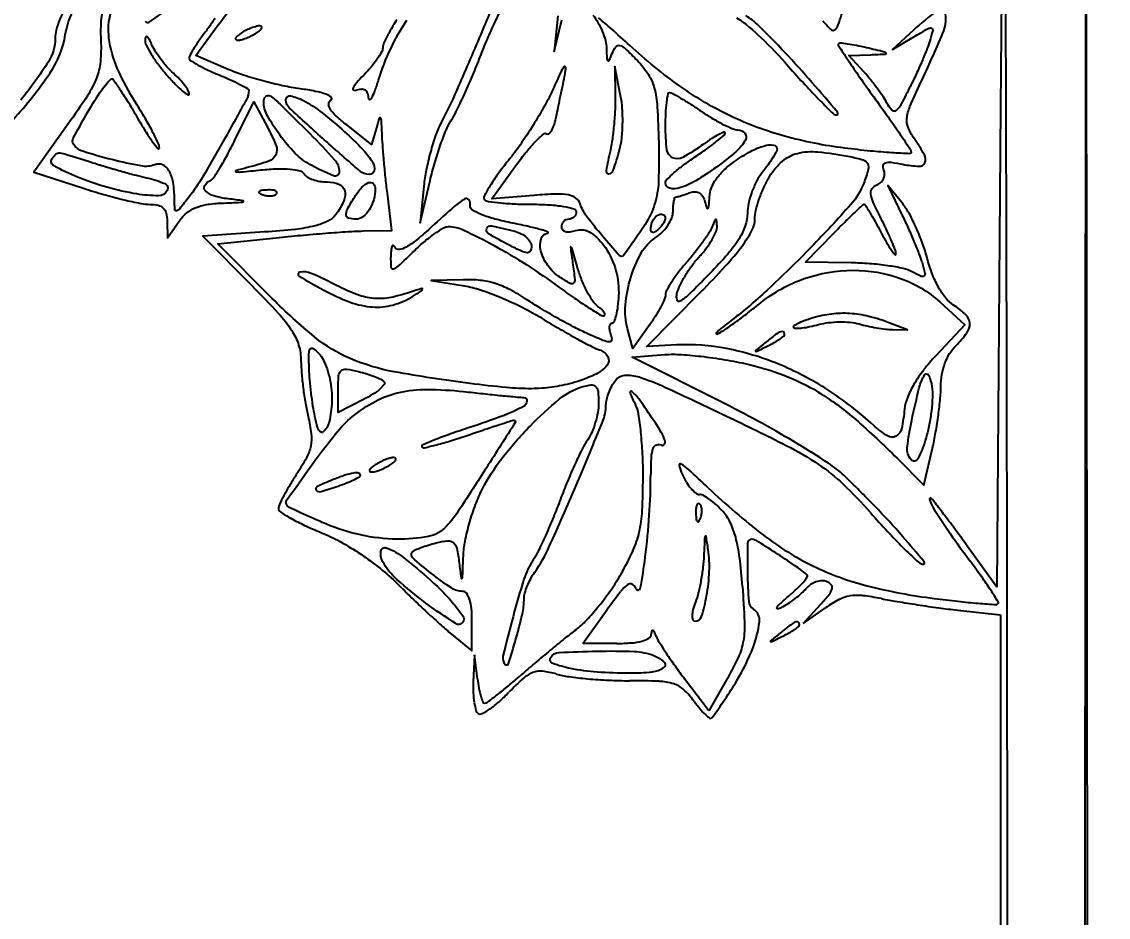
# Model space of a CAD drawing. Header units: inches. Extents: x -279 to 561, y -345 to 342.
# Drawn here: x -206.599 to -205.529, y -299.39 to -298.509 of the extents above; entities that cross this region are included whole.
import ezdxf

# ---------------------------------------------------------------- set-up
doc = ezdxf.new("R2010")
doc.units = ezdxf.units.IN
doc.header["$LTSCALE"] = 0.5
doc.header["$MEASUREMENT"] = 0
doc.layers.add('S-DIM', color=7, linetype='Continuous')
doc.styles.get("Standard").update_dxf_attribs({"font": 'arial.ttf'})
doc.dimstyles.get("Standard").update_dxf_attribs({"dimtxt": 0.18, "dimasz": 0.18, "dimexe": 0.18, "dimexo": 0.0625, "dimgap": 0.09, "dimtad": 0, "dimtih": 1, "dimtoh": 1, "dimzin": 0, "dimdsep": 46, "dimtxsty": 'Standard', "dimcen": 0.09, "dimadec": 0, "dimazin": 0, "dimtfac": 1, "dimtofl": 0, "dimtmove": 0, "dimatfit": 3, "dimfxl": 1, "dimtolj": 1, "dimtzin": 0, "dimarcsym": 0})

# ---------------------------------------------------------------- blocks, each defined once
blk = doc.blocks.new('*D1071')
at = {"color": 0, "linetype": 'ByBlock', "lineweight": -2, "transparency": 16777216}
for p, q in [((558.6522, 342.2788), (558.6522, 342.4729)), ((560.6522, 342.2788), (560.6522, 342.4729)), ((558.8322, 342.2929), (559.1722, 342.2929)), ((560.4722, 342.2929), (560.1322, 342.2929))]:
    blk.add_line(p, q, dxfattribs=at)
at = {"color": 0, "linetype": 'ByBlock', "transparency": 16777216}
for points in [[(558.8322, 342.3229), (558.8322, 342.2629), (558.6522, 342.2929)], [(560.4722, 342.3229), (560.4722, 342.2629), (560.6522, 342.2929)]]:
    blk.add_solid(points, dxfattribs=at)
at = {"layer": 'Defpoints', "color": 0, "linetype": 'ByBlock', "transparency": 16777216}
for p in [(560.6522, 342.2929), (558.6522, 342.2163), (560.6522, 342.2163)]:
    blk.add_point(p, dxfattribs=at)
at = {"layer": 'Defpoints', "color": 0, "ltscale": 0.5, "transparency": 16777216}
for p in [(-209.5, -305.36), (-209.5, -305.81), (-209.5, -305.81)]:
    blk.add_point(p, dxfattribs=at)
at = {"layer": 'S-DIM', "color": 0, "lineweight": -2, "ltscale": 0.5, "transparency": 16777216}
for p, q in [((-209.5, -305.18), (-209.5, -305)), ((-209.5625, -305.36), (-209.68, -305.36)), ((-209.5625, -305.81), (-209.68, -305.81)), ((-209.5, -305.99), (-209.5, -306.17))]:
    blk.add_line(p, q, dxfattribs=at)
at = {"layer": 'S-DIM', "color": 0, "ltscale": 0.5, "transparency": 16777216}
for points in [[(-209.53, -305.18), (-209.47, -305.18), (-209.5, -305.36)], [(-209.53, -305.99), (-209.47, -305.99), (-209.5, -305.81)]]:
    blk.add_solid(points, dxfattribs=at)
at = {"color": 0, "linetype": 'ByBlock', "transparency": 16777216, "insert": (559.6522, 342.2929), "char_height": 0.18, "attachment_point": 5}
blk.add_mtext('\\A1;2.0000', dxfattribs=at)
at = {"layer": 'S-DIM', "color": 0, "ltscale": 0.5, "transparency": 16777216, "insert": (-209.5, -305.585), "char_height": 0.18, "attachment_point": 5}
blk.add_mtext('\\A1;0.45', dxfattribs=at)

msp = doc.modelspace()

# ---------------------------------------------------------------- linework, layer by layer
for p, q in [((-205.6315, -298.1207), (-205.6352, -298.5931)), ((-205.6297, -298.6043), (-205.6315, -298.1207)), ((-205.5511, -298.1207), (-205.5529, -299.9248)), ((-205.5492, -299.9248), (-205.5511, -298.1207)), ((-205.6352, -298.5931), (-205.639, -299.0655)), ((-205.639, -299.0655), (-205.6677, -299.0254)), ((-206.0465, -299.1208), (-206.0225, -299.0873)), ((-205.8126, -299.0826), (-205.8294, -299.1011)), ((-205.8294, -299.1011), (-205.8075, -299.0856)), ((-205.6774, -299.0879), (-205.6353, -299.0925)), ((-205.6353, -299.0925), (-205.6353, -300.4107)), ((-206.013, -299.1208), (-206.0465, -299.1208)), ((-206.1531, -299.1318), (-206.1543, -299.1588)), ((-206.1502, -299.1556), (-206.1531, -299.1318)), ((-205.9225, -299.1869), (-205.9462, -299.1557)), ((-205.9035, -299.1544), (-205.9225, -299.1869))]:
    msp.add_line(p, q)
for points in [[(-207.5448, -301.7357, -0.000415), (-206.5419, -301.7376, -0.00001), (-205.7268, -301.74, -0.41338), (-205.7232, -301.7436, -0.41355), (-205.7268, -301.7472, -0.00001), (-206.5474, -301.7491, -0.000412), (-207.5574, -301.7505, -0.000144)], [(-206.6291, -298.4984, -0.068948), (-206.5962, -298.4707, -0.141659), (-206.5642, -298.4614, -0.015084), (-206.5435, -298.462, -0.272257), (-206.5382, -298.4656, -0.269838), (-206.5387, -298.472, -0.014871), (-206.5511, -298.4887, 0.040227), (-206.5567, -298.4972, 0.031173), (-206.5614, -298.5071, 0.032002), (-206.5647, -298.5171, 0.063355), (-206.5657, -298.5253, -0.14455), (-206.5725, -298.5483, -0.024131), (-206.5996, -298.5861, -0.024332)], [(-206.0364, -298.5024, -0.046896), (-206.0315, -298.5095, -0.03251), (-206.0272, -298.5183, -0.032883), (-206.0242, -298.5274, -0.056281), (-206.0231, -298.5353, 0.005907), (-206.0227, -298.5451, 0.21158), (-206.0217, -298.5471, 0.492311), (-206.0203, -298.5467, 0.012223), (-206.0174, -298.5399, -0.069568), (-206.0138, -298.5335, -0.310711), (-206.0099, -298.5322, -0.120513), (-206.0044, -298.5354, -0.0099), (-205.9927, -298.5472, -0.047004), (-205.9819, -298.5608, -0.080052), (-205.9761, -298.574, -0.049256), (-205.9731, -298.5925, -0.008791), (-205.9717, -298.6274, -0.014699), (-205.9719, -298.6661, -0.066378), (-205.9757, -298.6884, -0.06881), (-205.9851, -298.7085, -0.016511), (-206.0062, -298.7388, -0.472539), (-206.0104, -298.739, -0.008488), (-206.0271, -298.7198, -0.015403), (-206.0427, -298.7002, -0.077721), (-206.0491, -298.6879, 0.157301), (-206.0533, -298.6824, 0.110349), (-206.0605, -298.6793, 0.054031), (-206.0728, -298.6785, 0.011199), (-206.0945, -298.6798), (-206.1358, -298.6832), (-206.1116, -298.6495, -0.014397), (-206.1019, -298.6368, -0.023246), (-206.0929, -298.6266, -0.019546), (-206.0852, -298.6194, -0.329405), (-206.0819, -298.6191, 0.334423), (-206.0796, -298.6189, 0.079669), (-206.0769, -298.6156, 0.051415), (-206.0744, -298.6098, 0.027847), (-206.0725, -298.6024, -0.000307), (-206.0706, -298.5931, -0.000168), (-206.0683, -298.5817, -0.000167), (-206.0659, -298.5702, -0.000266), (-206.0639, -298.5603, 0.046372), (-206.0632, -298.5536, 0.715228), (-206.0646, -298.5531, 0.058746), (-206.0684, -298.5592, 0.005775), (-206.0756, -298.575, -0.022676), (-206.0839, -298.5914, -0.012565), (-206.0953, -298.6108, -0.01251), (-206.1079, -298.6299, -0.019679), (-206.1197, -298.6455, 0.013746), (-206.13, -298.6588, 0.022101), (-206.138, -298.6708, 0.017847), (-206.1435, -298.6806, 0.32516), (-206.1429, -298.684, 0.163672), (-206.1393, -298.6858, 0.010077), (-206.1271, -298.6872, 0.01411), (-206.1123, -298.6882, 0.009931), (-206.0956, -298.6885, -0.016008), (-206.0792, -298.6891, -0.026444), (-206.0654, -298.6907, -0.024797), (-206.0551, -298.693, -0.337463), (-206.0529, -298.6959, -0.099038), (-206.0534, -298.6987, -0.097945), (-206.055, -298.701, -0.097945), (-206.0574, -298.7026, -0.099038), (-206.0602, -298.7032, 0.105903), (-206.063, -298.7038, 0.09931), (-206.0654, -298.7055, 0.096189), (-206.067, -298.708, 0.092573), (-206.0675, -298.711, 0.203795), (-206.0664, -298.7136, 0.132877), (-206.0635, -298.7153, 0.087828), (-206.059, -298.7155, 0.048822), (-206.0536, -298.7144, -0.229042), (-206.0386, -298.7165, -0.099125), (-206.0241, -298.7312, -0.07945), (-206.0138, -298.754, -0.079463), (-206.0112, -298.7788, -0.018343), (-206.0121, -298.7891, -0.02929), (-206.0137, -298.7978, -0.02912), (-206.0157, -298.8042, -0.310866), (-206.0179, -298.8057, 0.258187), (-206.0195, -298.8066, 0.118603), (-206.0203, -298.8091, 0.072829), (-206.0201, -298.8127, 0.03934), (-206.0188, -298.8171, -0.111402), (-206.018, -298.8221, -0.411377), (-206.0203, -298.824, -0.083517), (-206.0267, -298.8225, -0.006652), (-206.0428, -298.8154, -0.014173), (-206.0559, -298.809, -0.007326), (-206.0719, -298.8003, -0.007277), (-206.088, -298.7909, -0.01095), (-206.1018, -298.7821, 0.02649), (-206.1181, -298.7725, 0.044774), (-206.1327, -298.7665, 0.047734), (-206.1474, -298.7634, 0.035439), (-206.1641, -298.7628), (-206.1957, -298.7637), (-206.1628, -298.7689, -0.042508), (-206.1471, -298.7727, -0.017855), (-206.1268, -298.7804, -0.017513), (-206.1055, -298.7901, -0.021786), (-206.0865, -298.8008, 0.005957), (-206.0689, -298.8113, 0.006989), (-206.052, -298.8209, 0.006229), (-206.0375, -298.8286, 0.042245), (-206.0301, -298.8317, -0.188061), (-206.0218, -298.8384, -0.311465), (-206.0225, -298.847, -0.115659), (-206.035, -298.8565, -0.037355), (-206.057, -298.8645, -0.034451), (-206.0766, -298.8685, -0.032694), (-206.0968, -298.87, -0.024195), (-206.1218, -298.8689, -0.008688), (-206.1573, -298.8649, -0.01326), (-206.2321, -298.8534, -0.05654), (-206.2753, -298.8403, -0.069338), (-206.3101, -298.8193, -0.026476), (-206.3522, -298.7812), (-206.4056, -298.7274), (-206.3483, -298.7214, -0.00351), (-206.3243, -298.7191, -0.003213), (-206.2995, -298.717, -0.003211), (-206.2774, -298.7154, -0.010492), (-206.2627, -298.7148), (-206.2344, -298.7142), (-206.2388, -298.6775, -0.004269), (-206.2406, -298.6619, -0.003527), (-206.2422, -298.6452, -0.003562), (-206.2434, -298.6299, -0.009521), (-206.244, -298.6189, 0.003037), (-206.2446, -298.6058, 0.184141), (-206.2455, -298.6036, 0.563915), (-206.2467, -298.6039, 0.006769), (-206.2496, -298.6133), (-206.2544, -298.6296), (-206.2788, -298.6104, -0.018732), (-206.2895, -298.6014, -0.067159), (-206.2952, -298.5946, -0.151847), (-206.2965, -298.5895, -0.24916), (-206.2943, -298.5858, 0.511373), (-206.2941, -298.5832, 0.088081), (-206.2992, -298.5803, 0.037442), (-206.3097, -298.5774, 0.014852), (-206.3245, -298.5749, -0.019013), (-206.3418, -298.5719, -0.012401), (-206.3614, -298.5671, -0.012477), (-206.3804, -298.5615, -0.023186), (-206.3955, -298.5558), (-206.4274, -298.5422), (-206.4072, -298.5146, -0.026582), (-206.3676, -298.4661, -0.078884)], [(-206.124, -298.4663, -0.003036), (-206.1469, -298.5214, -0.003673), (-206.1705, -298.5762, -0.015846), (-206.1858, -298.6082, 0.035132), (-206.1913, -298.6207, 0.017626), (-206.1964, -298.6372, 0.017409), (-206.2005, -298.6547, 0.024607), (-206.2029, -298.6705), (-206.2065, -298.7068), (-206.1967, -298.6651, -0.013662), (-206.1922, -298.6479, -0.013039), (-206.1867, -298.6307, -0.013096), (-206.181, -298.6157, -0.044548), (-206.1762, -298.6065, 0.027074), (-206.171, -298.5972, 0.007067), (-206.1636, -298.5817, 0.007161), (-206.1556, -298.5637, 0.007268), (-206.1483, -298.5457, -0.006411), (-206.1412, -298.5281, -0.007696), (-206.134, -298.5119, -0.006715), (-206.1276, -298.4983, -0.049879)], [(-205.81, -298.5081, 0.028888), (-205.8023, -298.5165, 0.368441), (-205.7983, -298.5168, 0.154198), (-205.795, -298.5121, 0.006289), (-205.7887, -298.4921, -0.019192)], [(-206.6072, -298.6051, 0.037403), (-206.5707, -298.5591, 0.109256), (-206.5558, -298.5216, -0.071478), (-206.5495, -298.5014, -0.052402)], [(-206.5193, -298.4991, 0.044673), (-206.5209, -298.5115, 0.021142), (-206.5208, -298.5276, -0.035476), (-206.5213, -298.5484, -0.069646), (-206.5252, -298.5644, -0.050148), (-206.5341, -298.5818, -0.011246), (-206.553, -298.6095), (-206.5868, -298.6569), (-206.5378, -298.6728, 0.009148), (-206.5178, -298.6789, 0.010182), (-206.4983, -298.684, 0.009591), (-206.4816, -298.6877, 0.051392), (-206.4723, -298.6886, -0.057753), (-206.4645, -298.6895, -0.137439), (-206.4594, -298.6922, -0.137411), (-206.4565, -298.6972, -0.057719), (-206.4554, -298.705), (-206.4551, -298.7215), (-206.4436, -298.705, -0.065652), (-206.4365, -298.6972, -0.074966), (-206.4279, -298.692, -0.061588), (-206.4167, -298.6888, -0.028854), (-206.4018, -298.6874, 0.000962), (-206.3827, -298.6866, 0.132737), (-206.3805, -298.6859, 0.698841), (-206.3807, -298.6851, 0.001969), (-206.3954, -298.6832, -0.040745), (-206.4095, -298.6803, -0.125568), (-206.4178, -298.6754, -0.332465), (-206.4185, -298.6701, -0.171963), (-206.4133, -298.6653, 0.149439), (-206.4101, -298.6628, 0.00945), (-206.4036, -298.6526, 0.013226), (-206.3963, -298.6399, 0.009407), (-206.3888, -298.6253), (-206.3703, -298.5878), (-206.3569, -298.6126, -0.026251), (-206.3483, -298.6309, -0.215554), (-206.3486, -298.6399, -0.196013), (-206.3556, -298.6461, -0.021397), (-206.3767, -298.6525, 0.008069), (-206.388, -298.6556, 0.798111), (-206.3879, -298.6565, 0.065242), (-206.383, -298.6567, 0.002078), (-206.3632, -298.6547, -0.017), (-206.3472, -298.6536, -0.032304), (-206.3343, -298.6539, -0.038572), (-206.3249, -298.6555, -0.195062), (-206.3207, -298.6586, 0.124186), (-206.3175, -298.6617, 0.047246), (-206.3119, -298.6642, 0.043093), (-206.3051, -298.666, 0.040498), (-206.2979, -298.6665, -0.097524), (-206.2864, -298.6688, -0.235899), (-206.2808, -298.6752, -0.171071), (-206.2817, -298.6853, -0.052279), (-206.2895, -298.6987, -0.121638), (-206.2973, -298.7052, -0.053968), (-206.3099, -298.7098, -0.033301), (-206.3293, -298.7132, -0.0095), (-206.3597, -298.7158), (-206.4203, -298.72), (-206.3721, -298.7686, -0.009068), (-206.3462, -298.7957, -0.041663), (-206.3328, -298.8129, -0.071007), (-206.3261, -298.8271, -0.072203), (-206.3238, -298.8426, 0.019863), (-206.3232, -298.8544, 0.01029), (-206.3217, -298.8692, 0.010214), (-206.3194, -298.8843, 0.015276), (-206.3168, -298.8973, -0.027732), (-206.3138, -298.9143, -0.07846), (-206.3142, -298.9263, -0.0742), (-206.3184, -298.9379, -0.022981), (-206.3279, -298.9539, 0.010306), (-206.3348, -298.9649, 0.013479), (-206.3406, -298.9752, 0.011038), (-206.345, -298.9839, 0.111345), (-206.3459, -298.9879, 0.254681), (-206.3441, -298.9913, 0.014694), (-206.3337, -298.9975, 0.019437), (-206.3203, -299.0045, 0.012803), (-206.3043, -299.0114, -0.030073), (-206.2853, -299.0205, -0.021155), (-206.265, -299.0329, -0.021), (-206.2456, -299.0471, -0.027564), (-206.2292, -299.0617, 0.0048), (-206.2149, -299.0757, 0.00415), (-206.1997, -299.0902, 0.004179), (-206.1856, -299.103, 0.012128), (-206.1756, -299.1116), (-206.1555, -299.128), (-206.1555, -299.0988, 0.023037), (-206.156, -299.0863, 0.052766), (-206.1579, -299.0772, 0.082121), (-206.1608, -299.0714, 0.238386), (-206.1646, -299.0695, -0.146101), (-206.1758, -299.0661, -0.020934), (-206.1955, -299.0518, -0.016565), (-206.2139, -299.0363, -0.42743), (-206.214, -299.0305, -0.09574), (-206.2115, -299.0287, -0.013597), (-206.2057, -299.0264, -0.015065), (-206.1985, -299.024, -0.012324), (-206.1908, -299.0218, -0.033724), (-206.1793, -299.0197, -0.208903), (-206.1737, -299.0215, -0.165717), (-206.1705, -299.027, -0.019765), (-206.1681, -299.0414, 0.002013), (-206.1662, -299.0564, 0.709143), (-206.1654, -299.0566, 0.126389), (-206.1647, -299.0543, 0.000955), (-206.164, -299.0345, -0.039948), (-206.1622, -299.02, -0.020428), (-206.1579, -299.0021, -0.020162), (-206.1519, -298.984, -0.028495), (-206.1451, -298.9685, -0.046958), (-206.126, -298.9386, -0.027927), (-206.0983, -298.9068, -0.026787), (-206.0692, -298.88, -0.100234), (-206.0474, -298.8683, -0.039121), (-206.0383, -298.8663, -0.229475), (-206.0338, -298.8678, -0.179597), (-206.0314, -298.8726, -0.023168), (-206.0309, -298.8842, -0.042926), (-206.0317, -298.8933, -0.029235), (-206.0341, -298.9034, -0.029523), (-206.0375, -298.913, -0.051158), (-206.0416, -298.9204, 0.036258), (-206.0468, -298.929, 0.00906), (-206.0539, -298.9439, 0.009209), (-206.0615, -298.9612, 0.009144), (-206.0684, -298.9788, -0.008397), (-206.0754, -298.9965, -0.008192), (-206.0829, -299.0141, -0.008119), (-206.0901, -299.0294, -0.030163), (-206.0953, -299.0386, 0.066608), (-206.1043, -299.0575, 0.012309), (-206.1151, -299.0944, 0.0062), (-206.125, -299.1333, 0.260986), (-206.1227, -299.1413, 0.562657), (-206.1195, -299.1405, 0.006892), (-206.1122, -299.1161, 0.013585), (-206.1059, -299.0918, 0.055207), (-206.1042, -299.0766, -0.067264), (-206.1035, -299.0713, -0.027467), (-206.1011, -299.0643, -0.026569), (-206.0977, -299.057, -0.030664), (-206.0937, -299.0505, 0.04679), (-206.0794, -299.0254, 0.00532), (-206.0531, -298.9654, 0.003353), (-206.027, -298.9029, 0.09725), (-206.0236, -298.8859, -0.061836), (-206.0229, -298.8806, -0.029844), (-206.0209, -298.8741, -0.029043), (-206.0179, -298.8675, -0.036853), (-206.0143, -298.8618, -0.220882), (-206.0052, -298.8568, -0.095381), (-205.991, -298.8585, -0.030834), (-205.9656, -298.8684, -0.002907), (-205.905, -298.8969, -0.006059), (-205.8461, -298.9259, -0.030252), (-205.8143, -298.9446, -0.043017), (-205.7903, -298.9638, -0.021156), (-205.7632, -298.992, 0.006659), (-205.7465, -299.0104, 0.00911), (-205.731, -299.0265, 0.006394), (-205.7176, -299.0394, 0.098356), (-205.7122, -299.0428, 0.769473), (-205.7104, -299.0403, 0.009317), (-205.7313, -299.0157, 0.011207), (-205.759, -298.9857, 0.009863), (-205.7892, -298.9556, 0.045722), (-205.8047, -298.9433, 0.00946), (-205.8343, -298.9247, 0.009869), (-205.8695, -298.9044, 0.009159), (-205.9064, -298.885), (-205.9979, -298.8389), (-205.9656, -298.8365, -0.034816), (-205.9495, -298.8364, -0.013488), (-205.9274, -298.8385, -0.013277), (-205.9035, -298.842, -0.016012), (-205.8813, -298.8466, -0.037268), (-205.8439, -298.8586, -0.045638), (-205.8113, -298.8754, -0.037769), (-205.7778, -298.9004, -0.016346), (-205.7371, -298.9384), (-205.7106, -298.9649), (-205.7022, -298.9287, 0.01288), (-205.6991, -298.913, 0.009968), (-205.6964, -298.8958, 0.010101), (-205.6945, -298.8796, 0.02377), (-205.6939, -298.8675, -0.044168), (-205.6929, -298.8562, -0.04421), (-205.6899, -298.8452, -0.046286), (-205.6853, -298.8355, -0.061855), (-205.6792, -298.8277, 0.037922), (-205.6683, -298.8149, 0.17426), (-205.6655, -298.8057, 0.189698), (-205.6694, -298.7973, 0.04617), (-205.6815, -298.7877, -0.078218), (-205.6891, -298.7808, -0.041211), (-205.6963, -298.7702, -0.036512), (-205.7026, -298.7569, -0.028657), (-205.7074, -298.7417, 0.023159), (-205.712, -298.727, 0.018721), (-205.7182, -298.7117, 0.019111), (-205.7249, -298.698, 0.045445), (-205.7312, -298.6885), (-205.746, -298.6702), (-205.7319, -298.6995, -0.00709), (-205.7261, -298.712, -0.006133), (-205.7204, -298.7252, -0.006182), (-205.7155, -298.7374, -0.017858), (-205.7125, -298.7459, -0.012606), (-205.7096, -298.7562, -0.277323), (-205.7104, -298.759, -0.301943), (-205.7133, -298.7595, -0.014219), (-205.7223, -298.7549, 0.070107), (-205.731, -298.7517, 0.016652), (-205.7462, -298.749, 0.016806), (-205.7641, -298.747, 0.015884), (-205.7824, -298.7462), (-205.8272, -298.7455), (-205.7994, -298.717, -0.003361), (-205.7885, -298.7061, -0.005315), (-205.7791, -298.6969, -0.001572), (-205.7708, -298.6891, -0.191363), (-205.7695, -298.6885, -0.259869), (-205.7684, -298.6892, -0.003209), (-205.7638, -298.6966, -0.008482), (-205.7587, -298.7055, -0.005331), (-205.753, -298.716, 0.009022), (-205.7474, -298.7262, 0.019475), (-205.7427, -298.7337, 0.030255), (-205.7393, -298.7381, 0.671368), (-205.7382, -298.7377, 0.10461), (-205.7387, -298.7341, 0.008388), (-205.7423, -298.725, 0.011044), (-205.7471, -298.7143, 0.008248), (-205.7527, -298.7027, -0.010902), (-205.7605, -298.6866, -0.076349), (-205.7629, -298.6782, -0.192805), (-205.7616, -298.673, -0.142414), (-205.7569, -298.6695, 0.095279), (-205.7531, -298.6671, 0.096982), (-205.7504, -298.6635, 0.098779), (-205.7494, -298.6592, 0.102929), (-205.7501, -298.655, -0.12209), (-205.7507, -298.6503, -0.296093), (-205.7485, -298.6477, -0.109035), (-205.7428, -298.6472, -0.015688), (-205.7313, -298.6492, 0.036888), (-205.7155, -298.6511, 0.311612), (-205.7098, -298.6476, 0.235558), (-205.7102, -298.6398, 0.024519), (-205.7202, -298.6238, -0.054437), (-205.7262, -298.613, -0.127723), (-205.7274, -298.604, -0.072202), (-205.7244, -298.5924, -0.009491), (-205.7139, -298.5691, 0.009381), (-205.692, -298.5202, 0.135413), (-205.6894, -298.5015, 0.559943)], [(-206.4085, -298.5054, -0.027148), (-206.4155, -298.5157, 0.009062), (-206.4226, -298.5253, 0.012526), (-206.4285, -298.5341, 0.009142), (-206.433, -298.5416, 0.132948), (-206.4339, -298.5446, 0.253389), (-206.4325, -298.547, 0.015764), (-206.4252, -298.5515, 0.020242), (-206.4158, -298.5563, 0.013379), (-206.4045, -298.5612, -0.010111), (-206.3933, -298.5659, -0.015694), (-206.3839, -298.5705, -0.009956), (-206.3763, -298.5747, -0.267936), (-206.3752, -298.5766, -0.125689), (-206.3775, -298.5854, -0.002712), (-206.3993, -298.6247, -0.006144), (-206.4206, -298.6617, -0.031648), (-206.4339, -298.6812, -0.004308), (-206.4435, -298.6933, -0.18318), (-206.4463, -298.6949, -0.444439), (-206.448, -298.6936, -0.01361), (-206.4483, -298.6836, 0.036934), (-206.4497, -298.667, 0.089872), (-206.4538, -298.6555, 0.157689), (-206.46, -298.6498, 0.201449), (-206.4677, -298.6496, -0.137083), (-206.4811, -298.6508, -0.017058), (-206.5101, -298.6446, -0.015311), (-206.5387, -298.6364, -0.179189), (-206.5477, -298.6294, -0.267014), (-206.5479, -298.6234, -0.00783), (-206.5352, -298.6005, -0.015458), (-206.5217, -298.5785, -0.050573), (-206.5109, -298.5653, -0.459732), (-206.5091, -298.5655, -0.00709), (-206.5024, -298.5749, -0.013193), (-206.4945, -298.5869, -0.007682), (-206.4857, -298.6018, 0.008114), (-206.4771, -298.6163, 0.017165), (-206.4699, -298.6271, 0.023959), (-206.4647, -298.6337, 0.689692), (-206.4632, -298.6332, 0.11338), (-206.4643, -298.6285, 0.009383), (-206.4699, -298.6171, 0.012162), (-206.4773, -298.6037, 0.009076), (-206.4861, -298.5893, -0.037078), (-206.5046, -298.5547, -0.073919), (-206.5128, -298.5248, -0.098374), (-206.511, -298.4998, -0.121529)], [(-206.4773, -298.5082, 0.454725), (-206.4733, -298.5092, 0.011191), (-206.4558, -298.4969, 0.02607)], [(-206.0711, -298.5031), (-206.0745, -298.5383), (-206.0669, -298.5071, -0.023204)], [(-205.6973, -298.4981, 0.036035), (-205.721, -298.5172), (-205.7415, -298.5363), (-205.7207, -298.5239, -0.004579), (-205.7065, -298.5156, -0.205662), (-205.7032, -298.5152, -0.403443), (-205.702, -298.5174, -0.011458), (-205.7051, -298.5286, -0.019937), (-205.7082, -298.5371, -0.006971), (-205.7131, -298.5491, -0.006909), (-205.719, -298.5622, -0.008018), (-205.725, -298.5744, -0.00788), (-205.7339, -298.5915, -0.121865), (-205.7384, -298.5964, -0.372748), (-205.7423, -298.5959, -0.060409), (-205.747, -298.5891, 0.02477), (-205.7509, -298.5825, 0.011166), (-205.7567, -298.5743, 0.011024), (-205.7632, -298.5658, 0.014779), (-205.7694, -298.5585), (-205.7844, -298.542), (-205.7629, -298.5413, 0.002047), (-205.7484, -298.5407, 0.572486), (-205.7479, -298.5398, 0.19839), (-205.7494, -298.5387, 0.001099), (-205.7671, -298.5345, 0.008526), (-205.7771, -298.5323, 0.013013), (-205.7858, -298.5308, 0.007538), (-205.793, -298.5299, 0.228863), (-205.7947, -298.5305, 0.354663), (-205.7949, -298.5321, 0.001927), (-205.7853, -298.5467, 0.006901), (-205.7739, -298.5634, 0.004187), (-205.76, -298.5829, -0.003588), (-205.7459, -298.6025, -0.005531), (-205.734, -298.6197, -0.002045), (-205.724, -298.6345, -0.147376), (-205.7232, -298.6373, -0.428058), (-205.7247, -298.6388, -0.003743), (-205.7424, -298.6378, -0.00967), (-205.7635, -298.6361, -0.005745), (-205.7886, -298.6333, -0.036177), (-205.8478, -298.6215, -0.044285), (-205.9007, -298.6018, -0.04306), (-205.9504, -298.5726, -0.031415), (-206.0002, -298.5322, 0.003407), (-206.0183, -298.5159, 0.009768), (-206.0311, -298.5049, 0.046419)], [(-205.895, -298.5049, -0.043086), (-205.8712, -298.5243, -0.020769), (-205.844, -298.5528, 0.005636), (-205.8275, -298.5711, 0.008673), (-205.8128, -298.5866, 0.003892), (-205.8001, -298.5993, 0.196859), (-205.7969, -298.6006, 0.638699), (-205.7956, -298.5979, 0.003304), (-205.8205, -298.569, 0.009144), (-205.8475, -298.5391, 0.011785), (-205.8734, -298.5127, 0.054134), (-205.8859, -298.5029, 0.006916)], [(-206.2296, -298.5069, 0.014161), (-206.2368, -298.5192, 0.011751), (-206.2422, -298.5297, 0.114388), (-206.2434, -298.5345, -0.1298), (-206.2445, -298.5388, -0.023574), (-206.249, -298.5459, -0.023982), (-206.2551, -298.5538, -0.019727), (-206.2624, -298.5617, 0.016531), (-206.2691, -298.5689, 0.063285), (-206.2725, -298.5739, 0.354836), (-206.2721, -298.5759, 0.265961), (-206.2697, -298.5763, -0.069392), (-206.2646, -298.5751, -0.170266), (-206.2608, -298.576, -0.169603), (-206.2585, -298.5791, -0.068749), (-206.2575, -298.5844, 0.427786), (-206.2563, -298.5855, 0.249054), (-206.2544, -298.5843, 0.039695), (-206.2512, -298.5773, 0.01192), (-206.2475, -298.5664, -0.033775), (-206.2355, -298.5354, -0.037268), (-206.2197, -298.5075, -0.035107)]]:
    msp.add_lwpolyline(points, format="xyb")
for points in [[(-206.3826, -298.52, 0.027796), (-206.3863, -298.5228, 0.102785), (-206.3882, -298.525, 0.335455), (-206.3879, -298.5265, 0.190341), (-206.3862, -298.5271, 0.067616), (-206.3827, -298.5266, 0.024967), (-206.3778, -298.525, 0.024204), (-206.3727, -298.5227, 0.026766), (-206.3679, -298.52, 0.027796), (-206.3641, -298.5173, 0.102785), (-206.3623, -298.515, 0.335455), (-206.3626, -298.5136, 0.190341), (-206.3643, -298.5129, 0.067616), (-206.3678, -298.5134, 0.024967), (-206.3727, -298.515, 0.024204), (-206.3778, -298.5173, 0.026766)], [(-206.4773, -298.5264, 0.127074), (-206.4762, -298.5318, 0.022798), (-206.4712, -298.5408, 0.023314), (-206.4642, -298.5511, 0.019211), (-206.4558, -298.5614, 0.012004), (-206.4474, -298.5706, 0.025074), (-206.4403, -298.5772, 0.037395), (-206.4353, -298.5808, 0.587013), (-206.4339, -298.58, 0.13761), (-206.4348, -298.5767, 0.025812), (-206.4384, -298.5714, 0.025876), (-206.4434, -298.5654, 0.021151), (-206.4494, -298.5596, -0.027812), (-206.4558, -298.5532, -0.020577), (-206.4621, -298.5455, -0.020924), (-206.4675, -298.5376, -0.04318), (-206.4709, -298.531, 0.022855), (-206.4732, -298.5259, 0.117822), (-206.4753, -298.5236, 0.446407), (-206.4766, -298.5239, 0.117238)], [(-206.0145, -298.5823, -0.016312), (-206.0147, -298.5953, -0.011041), (-206.0157, -298.61, -0.011132), (-206.0173, -298.6242, -0.021734), (-206.0193, -298.6354, 0.012751), (-206.0234, -298.6556, 0.483984), (-206.0207, -298.6586, 0.307845), (-206.0164, -298.6553, 0.011694), (-206.0102, -298.6349, 0.040686), (-206.008, -298.6235, 0.022061), (-206.0072, -298.6092, 0.02184), (-206.0075, -298.5945, 0.032077), (-206.0092, -298.5817), (-206.015, -298.553)], [(-206.3152, -298.6189, -0.013577), (-206.2907, -298.6448, -0.185204), (-206.2861, -298.6567, -0.533494), (-206.2919, -298.6606, -0.028922), (-206.3152, -298.6493, -0.074369), (-206.3295, -298.6384, -0.033151), (-206.3447, -298.6203, -0.03165), (-206.357, -298.6012, -0.126385), (-206.3605, -298.5878, -0.187212), (-206.3585, -298.5824, -0.375698), (-206.3542, -298.5819, -0.043698), (-206.3444, -298.59, -0.002244)], [(-206.2809, -298.6171, -0.017933), (-206.263, -298.6345, -0.058369), (-206.2531, -298.6477, -0.182677), (-206.2518, -298.6555, -0.358516), (-206.2563, -298.6592, -0.179486), (-206.266, -298.6556, -0.004816), (-206.3006, -298.6253, -0.00437), (-206.335, -298.594, -0.208878), (-206.3386, -298.5856, -0.473514), (-206.334, -298.5819, -0.075433), (-206.3215, -298.5864, -0.040287), (-206.3029, -298.5986, -0.019149)], [(-205.9299, -298.597, 0.014673), (-205.9189, -298.604, 0.017559), (-205.9081, -298.6099, 0.016465), (-205.8988, -298.6142, 0.100859), (-205.8937, -298.6153, -0.22845), (-205.8868, -298.6186, -0.308205), (-205.8863, -298.6253, -0.084149), (-205.8957, -298.6368, -0.021159), (-205.9148, -298.6519, -0.021802), (-205.9353, -298.6654, -0.059326), (-205.9511, -298.6725, -0.137379), (-205.9609, -298.6728, -0.34459), (-205.965, -298.6675, -0.19856), (-205.9636, -298.6641, -0.016481), (-205.9564, -298.6573, -0.020014), (-205.9469, -298.6497, -0.014048), (-205.9357, -298.6418, 0.008994), (-205.9244, -298.6341, 0.013579), (-205.915, -298.6269, 0.008287), (-205.9074, -298.6206, 0.219098), (-205.9064, -298.6183, 0.531706), (-205.9075, -298.6176, 0.024159), (-205.9126, -298.6199, 0.022641), (-205.9195, -298.6239, 0.011913), (-205.9276, -298.6294, -0.025865), (-205.948, -298.6424, -0.244882), (-205.958, -298.6427, -0.258557), (-205.9637, -298.6348, -0.02837), (-205.965, -298.6116, -0.011537), (-205.9647, -298.599, -0.019037), (-205.9638, -298.5883, -0.013642), (-205.9625, -298.58, -0.363314), (-205.9609, -298.5786, -0.128365), (-205.9583, -298.5793, -0.005725), (-205.9501, -298.584, -0.00932), (-205.9405, -298.5899, -0.0065)], [(-205.8551, -298.6343, -0.131583), (-205.8558, -298.6368, -0.01114), (-205.8594, -298.6428, -0.014171), (-205.8641, -298.6498, -0.010488), (-205.8697, -298.6572, 0.047035), (-205.8753, -298.6659, 0.032184), (-205.8801, -298.6767, 0.032499), (-205.8833, -298.6878, 0.055023), (-205.8844, -298.6974, -0.083506), (-205.8865, -298.7097, -0.056356), (-205.8926, -298.7225, -0.039503), (-205.9037, -298.7375, -0.014684), (-205.9215, -298.7568, -0.005002), (-205.9417, -298.777, -0.057082), (-205.9505, -298.7839, -0.496721), (-205.9536, -298.7827, -0.136034), (-205.9537, -298.7764, -0.047296), (-205.9505, -298.7681, -0.022575), (-205.945, -298.758, -0.022147), (-205.9382, -298.7479, -0.02931), (-205.9312, -298.7394, 0.02721), (-205.9245, -298.7315, 0.029841), (-205.919, -298.7231, 0.031203), (-205.9152, -298.7154, 0.113804), (-205.9143, -298.7101, 0.008646), (-205.9147, -298.7042, 0.41281), (-205.9155, -298.7035, 0.281953), (-205.9166, -298.7043, 0.006273), (-205.919, -298.7105, -0.05289), (-205.9219, -298.7162, -0.011821), (-205.9281, -298.7253, -0.012141), (-205.9358, -298.7355, -0.011469), (-205.9441, -298.7456, 0.014751), (-205.9521, -298.7553, 0.018806), (-205.9588, -298.7648, 0.016997), (-205.9638, -298.7731, 0.128945), (-205.965, -298.7774, -0.105376), (-205.9659, -298.7817, -0.016825), (-205.9697, -298.7895, -0.017986), (-205.9749, -298.7985, -0.014899), (-205.9811, -298.8078), (-205.9972, -298.8304), (-206.0023, -298.811, -0.086219), (-206.0044, -298.7877, -0.053199), (-205.9992, -298.7606, -0.054282), (-205.9888, -298.7363, -0.120212), (-205.9751, -298.7216, 0.052098), (-205.9685, -298.7162, 0.047332), (-205.9628, -298.7093, 0.050377), (-205.9589, -298.7021, 0.098323), (-205.9576, -298.6957, -0.019928), (-205.9574, -298.6901, -0.032203), (-205.9567, -298.6855, -0.034314), (-205.9558, -298.682, -0.316231), (-205.9546, -298.6812, 0.063817), (-205.9528, -298.681, 0.009094), (-205.9492, -298.68, 0.010222), (-205.945, -298.6786, 0.008557), (-205.9406, -298.677, -0.101256), (-205.9358, -298.6762, -0.133063), (-205.9316, -298.6775, -0.118367), (-205.9283, -298.6809, -0.070145), (-205.9262, -298.6862, 0.016026), (-205.9244, -298.6921, 0.577578), (-205.9233, -298.6924, 0.164153), (-205.9223, -298.6902, 0.006332), (-205.9217, -298.6812, -0.083176), (-205.9198, -298.6724, -0.057392), (-205.9149, -298.6634, -0.050108), (-205.9072, -298.6546, -0.036497), (-205.8972, -298.6464, -0.027513), (-205.8813, -298.6366, -0.054862), (-205.8677, -298.631, -0.102913), (-205.8586, -298.6303, -0.37681)], [(-206.5286, -298.6476, 0.00487), (-206.5147, -298.6519, 0.003989), (-206.4997, -298.6562, 0.00403), (-206.4859, -298.66, 0.010606), (-206.476, -298.6624, -0.04783), (-206.4579, -298.6682, -0.449683), (-206.4556, -298.6751, -0.268077), (-206.4642, -298.6801, -0.038844), (-206.4853, -298.6784, -0.029761), (-206.5149, -298.6718, -0.028595), (-206.5439, -298.6617, -0.023857), (-206.567, -298.6508, -0.433752), (-206.5689, -298.6438, -0.074188), (-206.5651, -298.6393, -0.206784), (-206.5612, -298.638, -0.052155), (-206.5547, -298.6394, -0.001642)], [(-205.7836, -298.6416, -0.021441), (-205.7704, -298.6449, -0.203449), (-205.766, -298.6485, -0.194445), (-205.7654, -298.6543, -0.019388), (-205.7699, -298.6678, -0.092615), (-205.7826, -298.6888, -0.009929), (-205.8216, -298.7307, -0.013246), (-205.8649, -298.773, -0.024272), (-205.9027, -298.8048, 0.007613), (-205.9105, -298.8109, 0.030546), (-205.915, -298.815, 0.438286), (-205.9149, -298.816, 0.29258), (-205.9137, -298.8161, 0.036968), (-205.9076, -298.8126, 0.006263), (-205.8965, -298.8048, 0.006813), (-205.8838, -298.7954, 0.006016), (-205.8708, -298.7851, -0.085504), (-205.8285, -298.7617, -0.083373), (-205.7804, -298.7535, -0.086012), (-205.7336, -298.7615, -0.099701), (-205.6949, -298.7847), (-205.6702, -298.8071), (-205.6989, -298.8376, 0.024598), (-205.7109, -298.8516, 0.031482), (-205.7204, -298.8657, 0.035419), (-205.7269, -298.8789, 0.073487), (-205.7297, -298.89, -0.029603), (-205.7327, -298.9096, -0.220695), (-205.7383, -298.9169, -0.271585), (-205.7466, -298.9165, -0.042156), (-205.7601, -298.9061, 0.042162), (-205.8053, -298.8712, 0.046543), (-205.8544, -298.8456, 0.049076), (-205.9048, -298.8306, 0.059253), (-205.954, -298.827), (-205.9833, -298.8284), (-205.9302, -298.7748, 0.009986), (-205.9059, -298.7492, 0.025836), (-205.8897, -298.7296, 0.034995), (-205.8799, -298.7142, 0.124635), (-205.877, -298.703, -0.058241), (-205.876, -298.6944, -0.024882), (-205.8727, -298.6832, -0.024211), (-205.868, -298.6715, -0.029254), (-205.8625, -298.6611, -0.075712), (-205.8499, -298.6461, -0.120466), (-205.8352, -298.6384, -0.085404), (-205.8149, -298.637, -0.024517)], [(-206.362, -298.6789, 0.051402), (-206.358, -298.68, 0.05415), (-206.3539, -298.6803, 0.060344), (-206.3503, -298.6797, 0.126455), (-206.3479, -298.6783, 0.296942), (-206.3476, -298.6767, 0.208169), (-206.3489, -298.6753, 0.077125), (-206.3524, -298.6745, 0.028489), (-206.3575, -298.6745, 0.018894), (-206.363, -298.6749, 0.168741), (-206.3651, -298.6759, 0.470617), (-206.365, -298.6773, 0.054073)], [(-206.2507, -298.6733, -0.070098), (-206.2522, -298.684, -0.072237), (-206.2566, -298.6939, -0.083782), (-206.2629, -298.7008, -0.168587), (-206.2698, -298.7032, -0.06901), (-206.277, -298.7022, -0.321608), (-206.2794, -298.6991, -0.13899), (-206.2781, -298.6933, -0.014095), (-206.2709, -298.6811, -0.042701), (-206.2639, -298.6718, -0.118678), (-206.2572, -298.6672, -0.302342), (-206.2528, -298.6682, -0.193805)], [(-206.1952, -298.7108, -0.013563), (-206.2098, -298.7235, -0.044763), (-206.2203, -298.7307, -0.092472), (-206.2273, -298.7331, -0.345817), (-206.2311, -298.7309, 0.156375), (-206.2326, -298.7292, 0.441709), (-206.2339, -298.7295, 0.09132), (-206.235, -298.7331, 0.019782), (-206.2355, -298.7394, 0.023988), (-206.2353, -298.7503, 0.463489), (-206.2329, -298.7521, 0.132356), (-206.2283, -298.7496, 0.003621), (-206.2119, -298.7339, -0.017355), (-206.202, -298.725, -0.021739), (-206.1921, -298.7174, -0.020585), (-206.1836, -298.7118, -0.133559), (-206.1786, -298.7105, -0.111043), (-206.1636, -298.7139, -0.014738), (-206.1344, -298.7288, -0.017134), (-206.1016, -298.7482, -0.016606), (-206.0699, -298.7701, 0.007109), (-206.0547, -298.7809, 0.010296), (-206.0411, -298.79, 0.00629), (-206.0295, -298.7972, 0.146428), (-206.0257, -298.7982, 0.35715), (-206.0247, -298.7973, 0.184141), (-206.0251, -298.7954, 0.063466), (-206.0275, -298.7925, 0.023698), (-206.0316, -298.789, -0.082798), (-206.0367, -298.7836, -0.026323), (-206.0423, -298.7741, -0.025464), (-206.0476, -298.7627, -0.025793), (-206.0516, -298.7508, 0.000764), (-206.0569, -298.7323, 0.132556), (-206.058, -298.7306, 0.710259), (-206.0586, -298.7309, 0.001413), (-206.0564, -298.7462, -0.006883), (-206.0543, -298.7625, -0.220353), (-206.0556, -298.7662, -0.34986), (-206.0587, -298.7666, -0.013848), (-206.0694, -298.76, -0.092234), (-206.0808, -298.7489, -0.089871), (-206.0877, -298.7344, -0.136963), (-206.0875, -298.7224, -0.306597), (-206.0809, -298.7169, 0.779791), (-206.0807, -298.7158, 0.030035), (-206.087, -298.7137, 0.013883), (-206.0989, -298.7106, 0.005846), (-206.1152, -298.7072, -0.016022), (-206.1329, -298.7031, -0.032664), (-206.1465, -298.6985, -0.03955), (-206.1555, -298.6939, -0.317771), (-206.1573, -298.6898, 0.204577), (-206.1584, -298.6843, 0.387258), (-206.1625, -298.6833, 0.054314), (-206.1729, -298.6907, 0.005666)], [(-205.971, -298.7121, -0.034019), (-205.9745, -298.7152, -0.131573), (-205.9773, -298.7163, -0.290264), (-205.9789, -298.7155, -0.142677), (-205.9796, -298.7132, -0.094783), (-205.9783, -298.7065, -0.102202), (-205.9747, -298.7009, -0.145728), (-205.9701, -298.6984, -0.253202), (-205.9661, -298.6996, -0.212536), (-205.9653, -298.7017, -0.080535), (-205.9659, -298.7049, -0.061283), (-205.9679, -298.7085, -0.041736)], [(-206.1133, -298.7151, -0.054957), (-206.107, -298.7176, -0.062124), (-206.1017, -298.7213, -0.071405), (-206.0981, -298.7256, -0.139913), (-206.0968, -298.7299, -0.122156), (-206.098, -298.7345, -0.290801), (-206.1009, -298.7362, -0.096596), (-206.1067, -298.7347, -0.011166), (-206.1188, -298.7288, -0.01309), (-206.1392, -298.7176, -0.371465), (-206.141, -298.7123, -0.364823), (-206.136, -298.7097, -0.01297)], [(-206.302, -298.7728, 0.033652), (-206.2754, -298.7848, 0.070762), (-206.2533, -298.7896, 0.085338), (-206.2335, -298.7877, 0.071173), (-206.2141, -298.7793, 0.005894), (-206.2061, -298.7743, 0.114987), (-206.2041, -298.7722, 0.674586), (-206.2047, -298.7714, 0.017902), (-206.2104, -298.7732, -0.02689), (-206.2331, -298.7798, -0.068486), (-206.2501, -298.7813, -0.072952), (-206.2663, -298.7782, -0.033771), (-206.286, -298.7698, 0.011849), (-206.3137, -298.7565, 0.153782), (-206.3249, -298.7552, 0.685022), (-206.3256, -298.7592, 0.015393)], [(-205.8174, -298.7997, 0.014181), (-205.8266, -298.8026, 0.026557), (-205.8339, -298.8055, 0.030098), (-205.8387, -298.8081, 0.482908), (-205.8389, -298.8097, 0.207612), (-205.8366, -298.8106, 0.020055), (-205.8304, -298.8102, 0.022838), (-205.8228, -298.8089, 0.016051), (-205.8143, -298.8069, -0.037459), (-205.8047, -298.805, -0.026056), (-205.7937, -298.8043, -0.026382), (-205.7831, -298.8047, -0.048183), (-205.7745, -298.8063, 0.016744), (-205.7664, -298.8083, 0.011991), (-205.7572, -298.8101, 0.012129), (-205.7484, -298.8114, 0.02533), (-205.7415, -298.8119), (-205.7269, -298.8121), (-205.7415, -298.8064, 0.028871), (-205.7624, -298.7995, 0.042998), (-205.7813, -298.7962, 0.046638), (-205.7993, -298.7963, 0.043756)], [(-205.8665, -298.8245, 0.000942), (-205.8763, -298.8324, 0.387311), (-205.8764, -298.8332, 0.374075), (-205.8756, -298.8334, 0.000927), (-205.8642, -298.8279, 0.015626), (-205.8579, -298.8246, 0.022763), (-205.8526, -298.8212, 0.019609), (-205.8486, -298.8182, 0.225611), (-205.8478, -298.8165, 0.244706), (-205.849, -298.8141, 0.258978), (-205.8515, -298.8139, 0.060108), (-205.8567, -298.8168, 0.008126)], [(-206.2937, -298.8718, -0.026568), (-206.2934, -298.8824, -0.025847), (-206.2943, -298.8932, -0.026761), (-206.296, -298.9025, -0.081273), (-206.2985, -298.9084, -0.074748), (-206.3021, -298.9126, -0.38602), (-206.3049, -298.9125, -0.135479), (-206.3074, -298.9084, -0.013916), (-206.3101, -298.8973, -0.015548), (-206.312, -298.8871, -0.00834), (-206.3137, -298.8743, -0.008296), (-206.3151, -298.8613, -0.012855), (-206.3158, -298.85, -0.008467), (-206.316, -298.8354, -0.145567), (-206.3147, -298.8309, -0.430077), (-206.3119, -298.8304, -0.042022), (-206.3062, -298.8353, -0.079379), (-206.3021, -298.8412, -0.031083), (-206.2982, -298.8505, -0.029805), (-206.2953, -298.8611, -0.032676)], [(-206.2421, -298.863, -0.368685), (-206.2419, -298.8658, -0.054893), (-206.246, -298.8703, -0.040429), (-206.253, -298.8755, -0.02247), (-206.2623, -298.8807), (-206.2873, -298.8934), (-206.2873, -298.8707, -0.020232), (-206.2868, -298.8573, -0.195088), (-206.2843, -298.8523, -0.21801), (-206.2791, -298.8508, -0.025687), (-206.2672, -298.8531, -0.01598), (-206.2591, -298.8554, -0.017943), (-206.2515, -298.8581, -0.017478), (-206.2452, -298.8608, -0.085818)], [(-205.7085, -298.9182, -0.040578), (-205.7166, -298.9391, -0.546444), (-205.7233, -298.9399, -0.200943), (-205.727, -298.9278, -0.02709), (-205.7226, -298.901, -0.007252), (-205.7152, -298.8689, -0.074219), (-205.71, -298.8564, -0.608402), (-205.706, -298.8566, -0.070973), (-205.7028, -298.8679, -0.041449), (-205.7023, -298.8783, -0.019582), (-205.7033, -298.8917, -0.019253), (-205.7054, -298.9057, -0.025732)], [(-206.1045, -298.8786, -0.425919), (-206.1014, -298.8822, -0.252425), (-206.1047, -298.8874, -0.037659), (-206.1247, -298.8966, -0.010042), (-206.1578, -298.9082, 0.006604), (-206.1767, -298.9146, 0.011599), (-206.1922, -298.9205, 0.005986), (-206.2044, -298.9257, 0.528137), (-206.2047, -298.9274, 0.258694), (-206.2022, -298.9281, 0.00625), (-206.1902, -298.9252, 0.012075), (-206.1757, -298.9211, 0.007722), (-206.1592, -298.9157, -0.001588), (-206.1427, -298.91, -0.002461), (-206.1284, -298.9053, -0.00074), (-206.1159, -298.9013, -0.07821), (-206.1142, -298.901, -0.590372), (-206.1129, -298.9032, -0.001056), (-206.1412, -298.9478, -0.004222), (-206.1675, -298.9884, -0.036761), (-206.1806, -299.0054, -0.164342), (-206.1984, -299.0155, -0.052049), (-206.2293, -299.0181, -0.047804), (-206.2652, -299.014, -0.048687), (-206.2994, -299.0031, -0.003059), (-206.3131, -298.9971, -0.004524), (-206.325, -298.9917, -0.002124), (-206.3351, -298.987, -0.085612), (-206.337, -298.9856, -0.363287), (-206.3376, -298.9795, -0.004732), (-206.3136, -298.9457, -0.011949), (-206.2897, -298.9144, -0.050354), (-206.2732, -298.8975, -0.052369), (-206.2507, -298.8825, -0.065902), (-206.2273, -298.8738, -0.05629), (-206.1996, -298.8708, -0.026957), (-206.1638, -298.8728, 0.001501), (-206.1444, -298.8749, 0.001862), (-206.1263, -298.8768, 0.00152), (-206.1111, -298.8782, 0.013984)], [(-206.2507, -298.9449, 0.027796), (-206.2545, -298.9477, 0.102785), (-206.2563, -298.95, 0.335455), (-206.2561, -298.9514, 0.190341), (-206.2544, -298.952, 0.067616), (-206.2508, -298.9516, 0.024967), (-206.246, -298.95, 0.024204), (-206.2408, -298.9477, 0.026766), (-206.236, -298.9449, 0.027796), (-206.2323, -298.9422, 0.102785), (-206.2304, -298.9399, 0.335455), (-206.2307, -298.9385, 0.190341), (-206.2324, -298.9378, 0.067616), (-206.236, -298.9383, 0.024967), (-206.2408, -298.9399, 0.024204), (-206.246, -298.9422, 0.026766)], [(-206.2928, -298.9598, 0.014669), (-206.3082, -298.9665, 0.505261), (-206.3088, -298.9699, 0.28555), (-206.3041, -298.9712, 0.013046), (-206.2873, -298.9658, 0.011189), (-206.2789, -298.9627, 0.017376), (-206.2718, -298.9596, 0.011861), (-206.2662, -298.9567, 0.275057), (-206.2653, -298.9552, 0.364743), (-206.2671, -298.9531, 0.084698), (-206.2721, -298.9531, 0.041549), (-206.2805, -298.9552, 0.012476)], [(-205.9351, -298.9932, 0.018894), (-205.9347, -298.9986, 0.168741), (-205.9336, -299.0008, 0.470617), (-205.9323, -299.0007, 0.054073), (-205.9307, -298.9976, 0.051402), (-205.9295, -298.9936, 0.05415), (-205.9292, -298.9895, 0.060344), (-205.9298, -298.986, 0.126455), (-205.9312, -298.9836, 0.296942), (-205.9328, -298.9832, 0.208169), (-205.9342, -298.9846, 0.077125), (-205.935, -298.9881, 0.028489)], [(-205.9272, -299.0342, -0.019802), (-205.9282, -299.0459, -0.014569), (-205.9301, -299.0588, -0.01477), (-205.9327, -299.0709, -0.031545), (-205.9355, -299.08, 0.025435), (-205.938, -299.0877, 0.06106), (-205.9388, -299.0937, 0.112912), (-205.938, -299.0974, 0.292627), (-205.9358, -299.0988, 0.329307), (-205.9295, -299.0941, 0.029419), (-205.9245, -299.0738, 0.034393), (-205.9219, -299.05, 0.047679), (-205.923, -299.0285, 0.002461), (-205.925, -299.0155, 0.66295), (-205.9258, -299.0153, 0.150394), (-205.9265, -299.0173, 0.001222)], [(-206.1967, -299.0581, -0.016044), (-206.1833, -299.071, -0.023565), (-206.1724, -299.0832, -0.020582), (-206.1646, -299.0936, -0.234421), (-206.1639, -299.0986, -0.488587), (-206.1714, -299.1012, -0.016535), (-206.2008, -299.081, -0.0228), (-206.2294, -299.0578, -0.088536), (-206.2435, -299.04, -0.169923), (-206.2451, -299.0298, -0.470734), (-206.2396, -299.0267, -0.073844), (-206.2226, -299.0364, -0.016255)], [(-205.8518, -299.1102, 0.000942), (-205.8616, -299.1181, 0.387311), (-205.8618, -299.1189, 0.374075), (-205.861, -299.1191, 0.000927), (-205.8496, -299.1136, 0.015626), (-205.8433, -299.1103, 0.022763), (-205.8379, -299.107, 0.019609), (-205.8339, -299.1039, 0.225611), (-205.8331, -299.1022, 0.244706), (-205.8343, -299.0999, 0.258978), (-205.8369, -299.0996, 0.060108), (-205.842, -299.1026, 0.008126)], [(-205.9766, -299.1326, -0.096543), (-205.9665, -299.1388, -0.471336), (-205.9669, -299.1446, -0.132778), (-205.9783, -299.149, -0.025096), (-206.0007, -299.1501, -0.018047), (-206.0324, -299.1489, -0.031583), (-206.0585, -299.1454, -0.039953), (-206.076, -299.1404, -0.472668), (-206.078, -299.1345, -0.245268), (-206.0698, -299.1297, -0.008888), (-206.0323, -299.1283, -0.014678), (-205.9957, -299.1286, -0.082006)]]:
    msp.add_lwpolyline(points, format="xyb", close=True)
for centre, radius, start, end in [((-324.2314, -299.0434), 118.6025, 0.082639, 0.212128), ((-205.9989, -298.8736), 0.00111, 49.684, 201.0302), ((-205.9021, -298.8364), 0.1048, 201.0301, 208.1549), ((-206.0284, -298.9084), 0.0467, 35.5194, 49.6839), ((-1143.3707, -300.2243), 937.7427, 0.0544167, 0.0826062), ((-206.0191, -298.899), 0.0279, 9.0423, 28.155), ((-206.5355, -299.2703), 0.6697, 33.4953, 35.5194), ((-206.3311, -298.9487), 0.3438, 6.006, 9.0423), ((-206.222, -299.0628), 0.2938, 30.6188, 33.4954), ((-206.3647, -298.9522), 0.3775, 2.7118, 6.006), ((-206.005, -298.9345), 0.0417, 18.4636, 30.6188), ((-205.9518, -298.9387), 0.0274, 159.0168, 177.0827), ((-205.9721, -298.9309), 0.00571, 109.0831, 159.0169), ((-205.9714, -298.9328), 0.00767, 69.0065, 109.0831), ((-205.9679, -298.9235), 0.00229, 249.0063, 326.5501), ((-205.9693, -298.9225), 0.00398, 326.5502, 18.4635), ((-206.4603, -298.9567), 0.4733, 359.9312, 2.7118), ((-205.6494, -298.9541), 0.3302, 177.0827, 180), ((-205.9503, -298.9453), 0.00135, 62.511, 194.011), ((-205.9052, -298.9341), 0.0478, 194.011, 204.914), ((-205.9647, -298.9731), 0.0326, 47.2413, 62.511), ((-207.1636, -300.2696), 1.7985, 46.3827, 47.2414), ((-206.6379, -298.9565), 0.6508, 357.0439, 359.9313), ((-206.5985, -298.9541), 0.6189, 356.2559, 360), ((-205.8835, -298.924), 0.0717, 204.914, 211.8383), ((-205.9002, -298.9344), 0.0521, 211.8383, 220.6323), ((-205.9106, -298.9433), 0.0384, 220.6322, 230.3321), ((-205.9314, -298.9684), 0.00578, 230.3321, 269.5844), ((-205.4565, -298.478), 0.6762, 226.3826, 232.4568), ((-205.9315, -298.9825), 0.00827, 60.6539, 89.5844), ((-205.9579, -299.0293), 0.062, 54.1044, 60.6538), ((-205.9661, -299.0407), 0.0761, 47.7196, 54.1044), ((-205.9779, -299.0537), 0.0936, 42.2513, 47.7197), ((-205.7041, -298.9786), 0.00103, 43.4956, 199.1583), ((-205.6585, -298.9628), 0.0494, 199.1582, 211.7527), ((-205.7479, -299.0202), 0.0614, 37.5538, 43.4955), ((-206.867, -299.8805), 1.4729, 36.9614, 37.5538), ((-206.1111, -298.9837), 0.1233, 347.1451, 357.044), ((-206.6642, -298.9498), 0.6847, 352.7849, 356.2559), ((-205.9425, -299.0215), 0.0458, 25.6034, 42.2512), ((-205.2617, -298.7172), 0.516, 211.7527, 214.9195), ((-206.8072, -299.8355), 1.3981, 36.2169, 36.9613), ((-205.975, -299.0371), 0.0818, 14.8252, 25.6033), ((-206.0836, -298.99), 0.0952, 335.447, 347.1451), ((-206.0446, -299.0555), 0.1538, 7.2863, 14.8251), ((-205.6924, -298.7851), 0.289, 232.4567, 243.9219), ((-204.8928, -298.4597), 0.9659, 214.9195, 216.9003), ((-207.2167, -300.1355), 1.9058, 35.6268, 36.217), ((-205.2309, -299.0369), 0.6535, 178.7219, 181.2329), ((-205.88, -299.0225), 0.00424, 89.9999, 178.7218), ((-205.88, -299.0266), 0.00839, 57.934, 89.9999), ((-206.8648, -300.5985), 1.8633, 57.2328, 57.9341), ((-206.2484, -298.9147), 0.2764, 330.1638, 335.4469), ((-206.4472, -298.9772), 0.466, 348.946, 352.7849), ((-206.4915, -299.1126), 0.6043, 4.56, 7.2862), ((-206.2493, -299.6422), 0.7261, 55.4906, 57.2328), ((-205.9353, -299.1856), 0.1719, 50.411, 55.4905), ((-205.6998, -298.8001), 0.2722, 243.9218, 255.8055), ((-206.2795, -299.5008), 0.7681, 35.4769, 36.9003), ((-206.1916, -298.9473), 0.2109, 325.1187, 330.1638), ((-205.3001, -299.0384), 0.5844, 181.233, 184.0396), ((-205.8803, -299.0172), 0.0668, 319.3598, 325.1997), ((-205.8268, -299.0544), 0.00159, 325.1997, 50.4111), ((-205.8104, -299.0792), 0.0201, 92.7928, 108.8027), ((-205.8108, -299.071), 0.0119, 69.0065, 92.7928), ((-205.9771, -299.2853), 0.3968, 33.1435, 35.4769), ((-206.2512, -298.9057), 0.2836, 321.0782, 325.1188), ((-205.5235, -299.4457), 0.6143, 142.2765, 144.3161), ((-205.9822, -299.0908), 0.0344, 125.6179, 142.2765), ((-205.9997, -299.0665), 0.00442, 61.434, 125.6179), ((-206.0013, -299.0695), 0.00781, 19.3299, 61.434), ((-205.9919, -299.0662), 0.0021, 199.3299, 348.946), ((-206.7738, -299.1352), 0.8876, 2.331, 4.5599), ((-205.9577, -298.9381), 0.1774, 309.7965, 313.3206), ((-205.8952, -299.0044), 0.0864, 313.3206, 319.3598), ((-205.8605, -299.0384), 0.0442, 311.7605, 320.3099), ((-205.8109, -299.0796), 0.0203, 123.9246, 140.3098), ((-205.8096, -299.0815), 0.0226, 108.8028, 123.9245), ((-205.8108, -299.0711), 0.012, 42.7393, 69.0064), ((-205.8159, -299.0629), 0.0154, 321.1036, 345.1249), ((-205.8051, -299.0658), 0.00416, 345.1249, 42.7393), ((-205.6323, -298.5334), 0.5473, 255.8055, 262.853), ((-206.3312, -299.5165), 0.8197, 32.1961, 33.1435), ((-205.8736, -299.0789), 0.00936, 184.0397, 238.2826), ((-205.6662, -299.288), 0.2779, 129.7965, 132.008), ((-205.9037, -298.9895), 0.1095, 302.8413, 307.2766), ((-205.9009, -298.9932), 0.1048, 307.2765, 311.7606), ((-205.9763, -298.9335), 0.2214, 317.6799, 321.1037), ((-205.7419, -299.1785), 0.1137, 117.4946, 125.2367), ((-205.7778, -299.1095), 0.0359, 99.232, 117.4946), ((-205.7763, -299.1183), 0.0449, 83.4126, 99.232), ((-205.7975, -299.3014), 0.2292, 78.6886, 83.4125), ((-205.6579, -298.6038), 0.4822, 258.6885, 260.576), ((-205.5299, -297.8325), 1.264, 260.576, 261.4953), ((-205.5198, -297.6363), 1.4515, 262.853, 263.7789), ((-205.5921, -298.299), 0.7849, 263.779, 265.2459), ((-205.6388, -299.0806), 0.00155, 314.9999, 32.196), ((-206.2316, -298.9216), 0.2583, 316.9591, 321.0782), ((-205.8853, -299.0979), 0.0129, 352.7998, 58.2825), ((-205.8549, -299.0858), 0.000714, 147.934, 280.399), ((-205.8397, -299.0953), 0.0186, 132.0079, 147.9341), ((-205.8575, -299.0718), 0.015, 280.399, 296.4132), ((-205.8805, -299.0254), 0.0667, 296.4131, 302.8412), ((-205.5206, -297.7703), 1.327, 261.4953, 262.4067), ((-205.5884, -298.2791), 0.8137, 262.4068, 263.7216), ((-205.4833, -296.9912), 2.0972, 265.246, 265.7181), ((-205.6397, -299.0798), 0.00276, 265.718, 315), ((-206.1023, -299.0423), 0.0814, 307.2236, 316.9591), ((-205.9825, -299.103), 0.0957, 350.8677, 2.331), ((-205.9804, -299.0859), 0.1087, 339.0891, 352.7999), ((-205.7559, -299.4983), 0.4912, 127.2236, 128.8435), ((-205.984, -299.1113), 0.00496, 301.367, 356.3862), ((-205.9617, -299.1127), 0.0174, 165.8133, 176.386), ((-205.9778, -299.1086), 0.000807, 69.1894, 165.8134), ((-205.9784, -299.1103), 0.00259, 25.6127, 69.1895), ((-206.0292, -299.1347), 0.0589, 21.1005, 25.6125), ((-205.0989, -300.3142), 1.5388, 128.8434, 129.535), ((-206.013, -298.9339), 0.1868, 270, 274.4268), ((-206.0031, -299.0629), 0.0575, 274.4267, 285.074), ((-205.9948, -299.0936), 0.0257, 285.074, 301.3671), ((-205.9401, -299.1003), 0.0366, 201.1006, 211.7229), ((-205.6263, -298.9063), 0.4054, 211.7229, 213.5451), ((-205.9494, -299.1083), 0.0621, 335.5493, 350.8677), ((-205.0222, -300.4071), 1.6593, 129.535, 130.2191), ((-205.5963, -298.8864), 0.4415, 213.5451, 215.5172), ((-206.0957, -299.0418), 0.2228, 329.6281, 335.5493), ((-206.0695, -299.0518), 0.2041, 328.8784, 339.0891), ((-205.349, -300.0206), 1.1531, 130.2191, 131.1177), ((-205.5306, -298.8395), 0.5222, 215.5172, 217.2559), ((-206.01, -299.1382), 0.1412, 187.0741, 190.8226), ((-206.5393, -298.657), 0.6569, 309.7012, 311.1178), ((-205.9197, -299.3622), 0.2779, 131.7967, 135.895), ((-206.0845, -299.1779), 0.0306, 111.0284, 131.7968), ((-206.0882, -299.1682), 0.0202, 83.6083, 111.0284), ((-206.0952, -299.2306), 0.083, 73.9973, 83.6082), ((-206.0486, -299.0679), 0.0863, 253.9974, 262.2162), ((-206.0032, -298.7362), 0.421, 262.2163, 264.7535), ((-205.9983, -298.6821), 0.4754, 264.7535, 267.2772), ((-206.0321, -299.1641), 0.1223, 177.5173, 182.5008), ((-206.0735, -299.1503), 0.0766, 190.8225, 196.7499), ((-206.3663, -298.8654), 0.3861, 307.5923, 309.7012), ((-206.0004, -298.7278), 0.4296, 267.2772, 270), ((-206.0004, -299.8661), 0.7087, 87.6448, 90), ((-205.9736, -299.2133), 0.0553, 72.4224, 87.6448), ((-205.9649, -299.1859), 0.0266, 47.4948, 72.4224), ((-205.9981, -299.2222), 0.0758, 36.0714, 47.4948), ((-206.275, -298.9278), 0.4442, 323.1691, 328.8784), ((-206.0718, -299.1658), 0.0825, 182.5008, 189.1929), ((-206.0843, -299.1536), 0.0653, 196.7499, 202.1363), ((-206.5018, -298.6894), 0.6082, 306.469, 307.5922), ((-206.2423, -299.0496), 0.1714, 311.4574, 315.895), ((-206.0881, -299.1685), 0.066, 189.1929, 195.9155), ((-206.1465, -299.1851), 0.00534, 195.9154, 238.2825), ((-206.1819, -299.1216), 0.0773, 298.0892, 304.7281), ((-206.143, -299.1774), 0.00194, 202.1362, 270), ((-206.143, -299.1748), 0.00455, 270, 306.4691), ((-206.1939, -299.1044), 0.0983, 304.7281, 311.4575), ((-205.8209, -299.0931), 0.1434, 216.0715, 219.8522), ((-205.8798, -299.1422), 0.0668, 219.8522, 226.5482), ((-206.1473, -299.1865), 0.00374, 238.2825, 298.0891), ((-205.8951, -299.1584), 0.0444, 226.5482, 233.8429), ((-205.9206, -299.1932), 0.00136, 233.8429, 323.169), ((-1239.8265, -300.3157), 1034.1985, 0.0248385, 0.0544031)]:
    msp.add_arc(centre, radius, start, end)

# ---------------------------------------------------------------- dimensions: what is measured, and where the dimension line sits
at = {"layer": 'S-DIM', "ltscale": 0.5}
dim = msp.add_linear_dim(base=(-209.5, -305.81), p1=(-209.5, -305.36), p2=(-209.5, -305.81), angle=90, dimstyle='Standard', dxfattribs=at)
dim.commit()
dim.dimension.update_dxf_attribs({"geometry": '*D1071', "text_midpoint": (-209.5, -305.585)})

doc.saveas('drawing.dxf')
